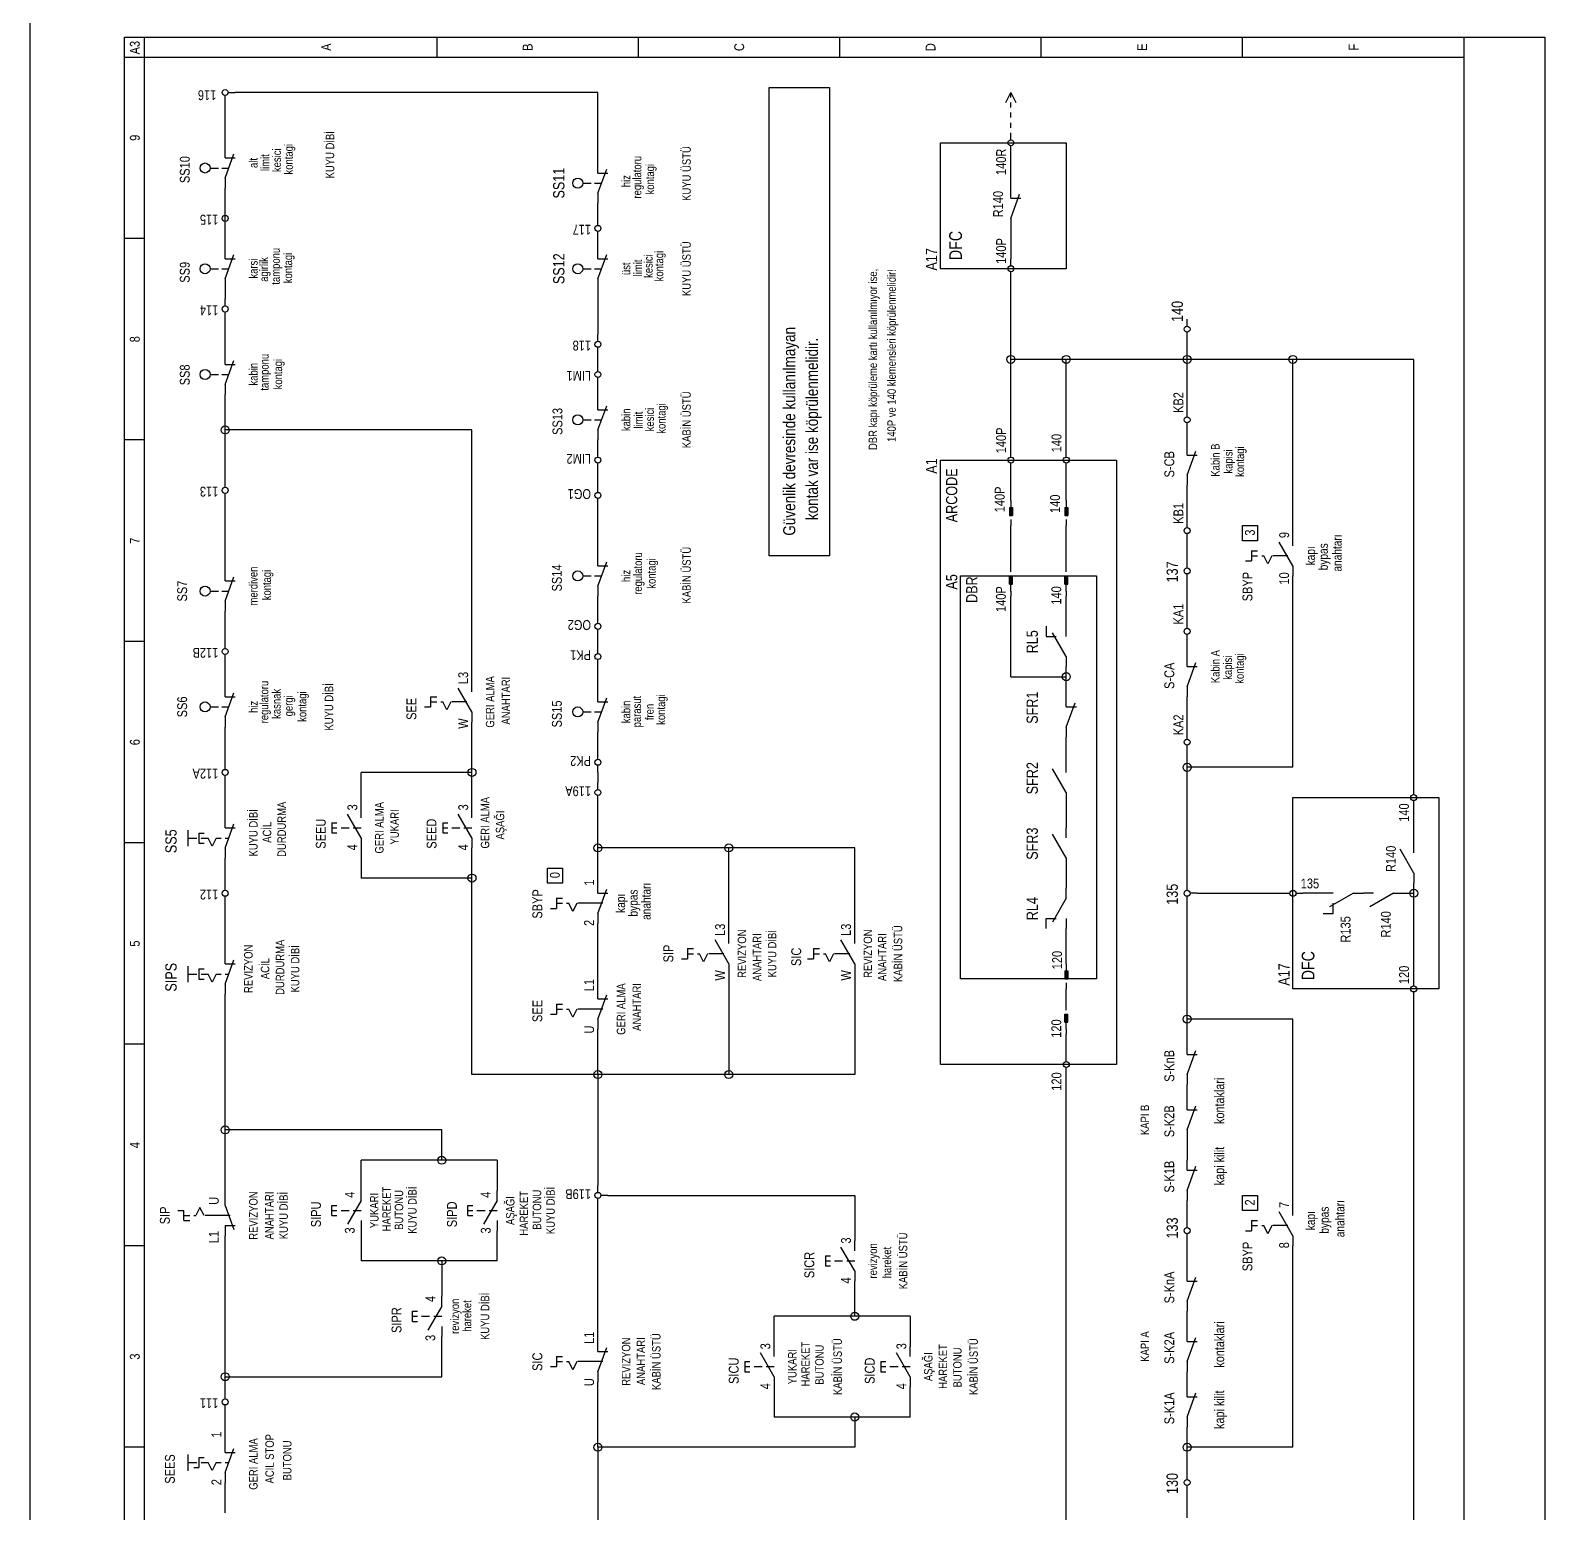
# Model space of a CAD drawing. Header units: centimetres. Extents: x 0 to 12547, y -30 to 2970.
# Drawn here: x 10432 to 11143, y 323 to 1019 of the extents above; entities that cross this region are included whole.
import ezdxf
from ezdxf.enums import TextEntityAlignment as Align

# ---------------------------------------------------------------- set-up
doc = ezdxf.new("R2010")
doc.units = ezdxf.units.CM
for name, color, linetype in [('SCOTT-CERCEVE', 7, 'CONTINUOUS'), ('SCOTT-ELEKTRIK', 3, 'CONTINUOUS'), ('SCOTT-ELEKTRIK-YAZI', 4, 'CONTINUOUS')]:
    doc.layers.add(name, color=color, linetype=linetype)
doc.styles.get("Standard").update_dxf_attribs({"font": 'arial.ttf', "width": 0.8})

msp = doc.modelspace()

# ---------------------------------------------------------------- linework, layer by layer
at = {"layer": 'SCOTT-CERCEVE'}
msp.add_line((10431.7, 0), (10431.7, 2970), dxfattribs=at)
at = {"layer": 'SCOTT-ELEKTRIK'}
for p, q in [((10475.91, 70.2), (10475.91, 1015.95)), ((10475.91, 1015.95), (11142.66, 1015.95)), ((10485.36, 79.66), (10485.36, 1015.95)), ((10622.5, 1015.95), (10622.5, 1006.5)), ((10717.07, 1015.95), (10717.07, 1006.5)), ((10811.65, 1015.95), (10811.65, 1006.5)), ((10906.22, 1006.5), (10906.22, 1015.95)), ((11000.8, 1006.5), (11000.8, 1015.95)), ((11104.83, 70.2), (11104.83, 1015.95)), ((11142.66, 1015.95), (11142.66, 70.2)), ((10475.91, 1006.5), (11104.83, 1006.5)), ((10523.19, 985.22), (10523.19, 988.53)), ((10524.61, 989.94), (10527.92, 989.94)), ((10698.16, 989.94), (10527.92, 989.94)), ((10698.16, 956.84), (10698.16, 989.94)), ((10778.55, 772.42), (10778.55, 992.31)), ((10778.55, 992.31), (10806.92, 992.31)), ((10806.92, 992.31), (10806.92, 772.42)), ((10889.67, 985.22), (10892.04, 989.94)), ((10892.04, 987.58), (10892.04, 989.94)), ((10892.04, 989.94), (10894.4, 985.22)), ((10523.19, 963.94), (10523.19, 985.22)), ((10892.04, 982.85), (10892.04, 985.22)), ((10892.04, 978.12), (10892.04, 980.49)), ((10892.04, 973.39), (10892.04, 975.76)), ((10892.04, 967.72), (10892.04, 971.03)), ((10523.19, 959.21), (10523.19, 963.94)), ((10523.19, 949.75), (10527.33, 961.1)), ((10858.94, 907.19), (10858.94, 966.3)), ((10858.94, 966.3), (10918.05, 966.3)), ((10892.04, 961.57), (10892.04, 964.88)), ((10892.04, 945.02), (10892.04, 961.57)), ((10918.05, 966.3), (10918.05, 907.19)), ((10516.1, 954.48), (10519.99, 954.48)), ((10521.68, 954.48), (10524.92, 954.48)), ((10523.19, 959.21), (10527.92, 959.21)), ((10698.16, 952.11), (10698.16, 956.84)), ((10698.16, 942.66), (10702.29, 954.01)), ((10523.19, 949.75), (10523.19, 945.02)), ((10691.07, 947.39), (10694.96, 947.39)), ((10696.65, 947.39), (10699.88, 947.39)), ((10698.16, 952.11), (10702.89, 952.11)), ((10523.19, 935.56), (10523.19, 945.02)), ((10698.16, 942.66), (10698.16, 937.93)), ((10892.04, 940.29), (10892.04, 945.02)), ((10892.04, 930.84), (10896.17, 942.18)), ((10892.04, 940.29), (10896.77, 940.29)), ((10523.19, 932.25), (10523.19, 935.56)), ((10523.19, 926.11), (10523.19, 933.2)), ((10698.16, 930.84), (10698.16, 937.93)), ((10523.19, 926.11), (10523.19, 929.42)), ((10523.19, 916.65), (10523.19, 926.11)), ((10698.16, 927.52), (10698.16, 930.84)), ((10698.16, 921.38), (10698.16, 924.69)), ((10892.04, 930.84), (10892.04, 926.11)), ((10892.04, 926.11), (10892.04, 911.92)), ((10485.36, 921.38), (10475.91, 921.38)), ((10698.16, 916.65), (10698.16, 921.38)), ((10523.19, 911.92), (10523.19, 916.65)), ((10523.19, 902.46), (10527.33, 913.81)), ((10523.19, 911.92), (10527.92, 911.92)), ((10698.16, 911.92), (10698.16, 916.65)), ((10698.16, 902.46), (10702.29, 913.81)), ((10698.16, 911.92), (10702.89, 911.92)), ((10892.04, 908.61), (10892.04, 911.92)), ((10516.1, 907.19), (10519.99, 907.19)), ((10521.68, 907.19), (10524.92, 907.19)), ((10691.07, 907.19), (10694.96, 907.19)), ((10696.65, 907.19), (10699.88, 907.19)), ((10918.05, 907.19), (10858.94, 907.19)), ((10892.04, 902.46), (10892.04, 905.77)), ((10523.19, 902.46), (10523.19, 897.73)), ((10523.19, 897.73), (10523.19, 893)), ((10698.16, 902.46), (10698.16, 897.73)), ((10698.16, 897.73), (10698.16, 876.45)), ((10892.04, 864.63), (10892.04, 902.46)), ((10523.19, 889.69), (10523.19, 893)), ((10523.19, 883.55), (10523.19, 886.86)), ((10523.19, 867), (10523.19, 883.55)), ((10523.19, 867), (10523.19, 883.55)), ((10974.79, 880.24), (10974.79, 883.55)), ((10698.16, 873.14), (10698.16, 876.45)), ((10974.79, 874.09), (10974.79, 877.4)), ((10698.16, 867), (10698.16, 870.31)), ((10974.79, 864.63), (10974.79, 874.09)), ((10523.19, 862.27), (10523.19, 867)), ((10523.19, 852.81), (10527.33, 864.16)), ((10523.19, 862.27), (10527.92, 862.27)), ((10698.16, 862.27), (10698.16, 867)), ((10698.16, 858.96), (10698.16, 862.27)), ((10892.04, 822.07), (10892.04, 864.63)), ((10918.05, 864.63), (10892.04, 864.63)), ((10918.05, 822.07), (10918.05, 864.63)), ((10974.79, 864.63), (10918.05, 864.63)), ((10974.79, 840.99), (10974.79, 864.63)), ((11024.44, 864.63), (10974.79, 864.63)), ((11024.44, 781.88), (11024.44, 864.63)), ((11081.19, 864.63), (11024.44, 864.63)), ((11081.19, 663.66), (11081.19, 864.63)), ((10516.1, 857.54), (10519.99, 857.54)), ((10521.68, 857.54), (10524.92, 857.54)), ((10698.16, 852.81), (10698.16, 856.12)), ((10523.19, 852.81), (10523.19, 848.08)), ((10523.19, 831.53), (10523.19, 848.08)), ((10698.16, 845.72), (10698.16, 852.81)), ((10698.16, 840.99), (10698.16, 845.72)), ((10698.16, 831.53), (10702.29, 842.88)), ((10698.16, 840.99), (10702.89, 840.99)), ((10974.79, 837.68), (10974.79, 840.99)), ((10691.07, 836.26), (10694.96, 836.26)), ((10696.65, 836.26), (10699.88, 836.26)), ((10974.79, 831.53), (10974.79, 834.84)), ((10485.36, 826.8), (10475.91, 826.8)), ((10639.05, 831.53), (10523.19, 831.53)), ((10523.19, 807.89), (10523.19, 831.53)), ((10639.05, 713.31), (10639.05, 831.53)), ((10698.16, 831.53), (10698.16, 826.8)), ((10698.16, 822.07), (10698.16, 826.8)), ((10974.79, 824.44), (10974.79, 831.53)), ((10698.16, 818.76), (10698.16, 822.07)), ((10892.04, 818.76), (10892.04, 822.07)), ((10918.05, 818.76), (10918.05, 822.07)), ((10974.79, 819.71), (10974.79, 824.44)), ((10974.79, 810.25), (10978.92, 821.6)), ((10974.79, 819.71), (10979.52, 819.71)), ((10698.16, 812.62), (10698.16, 815.93)), ((10698.16, 805.52), (10698.16, 812.62)), ((10858.94, 533.62), (10858.94, 817.34)), ((10858.94, 817.34), (10941.69, 817.34)), ((10892.04, 812.62), (10892.04, 815.93)), ((10892.04, 800.79), (10892.04, 812.62)), ((10918.05, 812.62), (10918.05, 815.93)), ((10918.05, 800.79), (10918.05, 812.62)), ((10941.69, 817.34), (10941.69, 533.62)), ((10523.19, 804.58), (10523.19, 807.89)), ((10698.16, 802.21), (10698.16, 805.52)), ((10974.79, 810.25), (10974.79, 805.52)), ((10974.79, 788.97), (10974.79, 805.52)), ((10523.19, 798.43), (10523.19, 801.74)), ((10523.19, 765.33), (10523.19, 798.43)), ((10698.16, 796.07), (10698.16, 799.38)), ((10892.04, 798.43), (10892.04, 800.79)), ((10892.04, 798.43), (10892.04, 791.34)), ((10918.05, 798.43), (10918.05, 800.79)), ((10918.05, 798.43), (10918.05, 791.34)), ((10698.16, 772.42), (10698.16, 796.07)), ((10891.33, 795.12), (10891.33, 791.34)), ((10891.33, 795.12), (10892.75, 795.12)), ((10891.33, 791.34), (10892.75, 791.34)), ((10891.57, 795.12), (10891.57, 791.34)), ((10891.8, 795.12), (10891.8, 791.34)), ((10892.04, 789.44), (10892.04, 786.61)), ((10892.28, 795.12), (10892.28, 791.34)), ((10892.51, 795.12), (10892.51, 791.34)), ((10892.75, 795.12), (10892.75, 791.34)), ((10917.34, 795.12), (10917.34, 791.34)), ((10917.34, 795.12), (10918.76, 795.12)), ((10917.34, 791.34), (10918.76, 791.34)), ((10917.57, 795.12), (10917.57, 791.34)), ((10917.81, 795.12), (10917.81, 791.34)), ((10918.05, 789.44), (10918.05, 786.61)), ((10918.28, 795.12), (10918.28, 791.34)), ((10918.52, 795.12), (10918.52, 791.34)), ((10918.76, 795.12), (10918.76, 791.34)), ((10892.04, 767.69), (10892.04, 786.61)), ((10918.05, 767.69), (10918.05, 786.61)), ((10974.79, 785.66), (10974.79, 788.97)), ((10974.79, 779.51), (10974.79, 782.82)), ((11000.8, 779.51), (11000.8, 786.61)), ((11000.8, 786.61), (11007.89, 786.61)), ((11007.89, 786.61), (11007.89, 779.51)), ((10974.79, 770.06), (10974.79, 779.51)), ((11007.89, 779.51), (11000.8, 779.51)), ((11024.44, 767.69), (11017.98, 778.88)), ((11024.44, 777.15), (11024.44, 781.88)), ((10698.16, 767.69), (10698.16, 772.42)), ((10698.16, 758.23), (10702.29, 769.58)), ((10806.92, 772.42), (10778.55, 772.42)), ((10974.79, 766.75), (10974.79, 770.06)), ((11002.22, 770.06), (11005.06, 770.06)), ((11005.06, 774.79), (11007.89, 774.79)), ((11005.06, 774.79), (11005.06, 770.06)), ((11005.06, 772.42), (11007.89, 772.42)), ((11009.79, 772.42), (11010.73, 772.42)), ((11012.62, 768.64), (11010.73, 772.42)), ((11014.51, 772.42), (11012.62, 768.64)), ((11022.08, 772.42), (11014.99, 772.42)), ((10523.19, 760.6), (10523.19, 765.33)), ((10523.19, 751.14), (10527.33, 762.49)), ((10691.07, 762.96), (10694.96, 762.96)), ((10696.65, 762.96), (10699.88, 762.96)), ((10698.16, 767.69), (10702.89, 767.69)), ((10868.39, 573.81), (10868.39, 762.96)), ((10868.39, 762.96), (10932.23, 762.96)), ((10891.33, 762.96), (10892.75, 762.96)), ((10891.33, 759.18), (10891.33, 762.96)), ((10891.57, 759.18), (10891.57, 762.96)), ((10891.8, 759.18), (10891.8, 762.96)), ((10892.04, 764.86), (10892.04, 767.69)), ((10892.04, 755.87), (10892.04, 762.96)), ((10892.28, 759.18), (10892.28, 762.96)), ((10892.51, 759.18), (10892.51, 762.96)), ((10892.75, 759.18), (10892.75, 762.96)), ((10917.34, 762.96), (10918.76, 762.96)), ((10917.34, 759.18), (10917.34, 762.96)), ((10917.57, 759.18), (10917.57, 762.96)), ((10917.81, 759.18), (10917.81, 762.96)), ((10918.05, 764.86), (10918.05, 767.69)), ((10918.05, 755.87), (10918.05, 762.96)), ((10918.28, 759.18), (10918.28, 762.96)), ((10918.52, 759.18), (10918.52, 762.96)), ((10918.76, 759.18), (10918.76, 762.96)), ((10932.23, 762.96), (10932.23, 573.81)), ((10974.79, 760.6), (10974.79, 763.91)), ((11024.44, 767.69), (11024.44, 762.96)), ((11024.44, 673.12), (11024.44, 762.96)), ((10516.1, 755.87), (10519.99, 755.87)), ((10521.68, 755.87), (10524.92, 755.87)), ((10523.19, 760.6), (10527.92, 760.6)), ((10698.16, 758.23), (10698.16, 753.51)), ((10891.33, 759.18), (10892.75, 759.18)), ((10892.04, 755.87), (10892.04, 753.51)), ((10917.34, 759.18), (10918.76, 759.18)), ((10918.05, 755.87), (10918.05, 753.51)), ((10974.79, 741.68), (10974.79, 760.6)), ((10523.19, 751.14), (10523.19, 746.41)), ((10698.16, 744.05), (10698.16, 753.51)), ((10892.04, 715.68), (10892.04, 753.51)), ((10918.05, 739.32), (10918.05, 753.51)), ((10523.19, 732.23), (10523.19, 746.41)), ((10698.16, 740.74), (10698.16, 744.05)), ((10974.79, 738.37), (10974.79, 741.68)), ((10698.16, 734.59), (10698.16, 737.9)), ((10698.16, 729.86), (10698.16, 734.59)), ((10908.59, 739.32), (10908.59, 734.59)), ((10908.59, 734.59), (10913.32, 734.59)), ((10918.05, 725.13), (10911.59, 736.32)), ((10918.05, 734.59), (10918.05, 739.32)), ((10974.79, 732.23), (10974.79, 735.54)), ((10485.36, 732.23), (10475.91, 732.23)), ((10523.19, 728.92), (10523.19, 732.23)), ((10523.19, 722.77), (10523.19, 726.08)), ((10698.16, 726.55), (10698.16, 729.86)), ((10974.79, 725.13), (10974.79, 732.23)), ((10523.19, 710.95), (10523.19, 722.77)), ((10698.16, 720.4), (10698.16, 723.71)), ((10698.16, 708.58), (10698.16, 720.4)), ((10918.05, 725.13), (10918.05, 720.4)), ((10918.05, 715.68), (10918.05, 720.4)), ((10974.79, 720.4), (10974.79, 725.13)), ((10974.79, 710.95), (10978.92, 722.3)), ((10974.79, 720.4), (10979.52, 720.4)), ((10639.05, 708.58), (10639.05, 713.31)), ((10892.04, 715.68), (10918.05, 715.68)), ((10918.05, 706.22), (10918.05, 715.68)), ((10523.19, 706.22), (10523.19, 710.95)), ((10523.19, 696.76), (10527.33, 708.11)), ((10523.19, 706.22), (10527.92, 706.22)), ((10619.66, 706.22), (10622.5, 706.22)), ((10619.66, 706.22), (10619.66, 701.49)), ((10619.66, 703.85), (10622.5, 703.85)), ((10624.39, 703.85), (10625.34, 703.85)), ((10627.23, 700.07), (10625.34, 703.85)), ((10629.12, 703.85), (10627.23, 700.07)), ((10636.68, 703.85), (10629.59, 703.85)), ((10639.05, 699.13), (10632.59, 710.31)), ((10698.16, 703.85), (10698.16, 708.58)), ((10698.16, 694.4), (10702.29, 705.75)), ((10698.16, 703.85), (10702.89, 703.85)), ((10918.05, 701.49), (10918.05, 706.22)), ((10974.79, 710.95), (10974.79, 706.22)), ((10974.79, 689.67), (10974.79, 706.22)), ((10516.1, 701.49), (10519.99, 701.49)), ((10521.68, 701.49), (10524.92, 701.49)), ((10523.19, 696.76), (10523.19, 692.03)), ((10616.82, 701.49), (10619.66, 701.49)), ((10639.05, 699.13), (10639.05, 694.4)), ((10691.07, 699.13), (10694.96, 699.13)), ((10696.65, 699.13), (10699.88, 699.13)), ((10918.05, 692.03), (10922.18, 703.38)), ((10918.05, 701.49), (10922.78, 701.49)), ((10523.19, 675.48), (10523.19, 692.03)), ((10639.05, 670.75), (10639.05, 694.4)), ((10698.16, 694.4), (10698.16, 689.67)), ((10698.16, 680.21), (10698.16, 689.67)), ((10918.05, 692.03), (10918.05, 687.3)), ((10974.79, 686.36), (10974.79, 689.67)), ((10918.05, 675.48), (10918.05, 687.3)), ((10974.79, 680.21), (10974.79, 683.52)), ((10523.19, 672.17), (10523.19, 675.48)), ((10698.16, 676.9), (10698.16, 680.21)), ((10918.05, 670.75), (10918.05, 675.48)), ((10974.79, 673.12), (10974.79, 680.21)), ((10523.19, 666.02), (10523.19, 669.33)), ((10587.03, 654.2), (10587.03, 670.75)), ((10639.05, 670.75), (10587.03, 670.75)), ((10639.05, 654.2), (10639.05, 670.75)), ((10698.16, 670.75), (10698.16, 674.06)), ((10698.16, 670.75), (10698.16, 666.02)), ((10918.05, 661.3), (10911.59, 672.48)), ((11024.44, 673.12), (10974.79, 673.12)), ((10974.79, 618.74), (10974.79, 673.12)), ((10523.19, 649.38), (10523.19, 666.02)), ((10698.16, 662.71), (10698.16, 666.02)), ((10918.05, 661.3), (10918.05, 656.57)), ((11081.19, 660.35), (11081.19, 663.66)), ((10587.03, 649.47), (10587.03, 654.2)), ((10639.05, 649.47), (10639.05, 654.2)), ((10698.16, 656.57), (10698.16, 659.88)), ((10698.16, 635.29), (10698.16, 656.57)), ((10918.05, 656.57), (10918.05, 644.74)), ((11024.44, 569.08), (11024.44, 658.93)), ((11024.44, 658.93), (11093.01, 658.93)), ((11081.19, 654.2), (11081.19, 657.51)), ((11081.19, 637.65), (11081.19, 654.2)), ((11093.01, 658.93), (11093.01, 569.08)), ((10523.19, 644.65), (10523.19, 649.38)), ((10573.32, 647.11), (10575.68, 647.11)), ((10573.32, 647.11), (10573.32, 642.38)), ((10587.03, 640.02), (10580.57, 651.2)), ((10625.34, 647.11), (10627.7, 647.11)), ((10625.34, 647.11), (10625.34, 642.38)), ((10639.05, 640.02), (10632.59, 651.2)), ((10505.78, 636.06), (10505.78, 643.62)), ((10505.79, 639.92), (10509.95, 639.92)), ((10510.9, 642.29), (10513.26, 642.29)), ((10510.9, 642.29), (10510.9, 637.56)), ((10511.85, 639.92), (10515.16, 639.92)), ((10517.05, 636.14), (10515.16, 639.92)), ((10518.94, 639.92), (10517.05, 636.14)), ((10518.94, 639.92), (10521.3, 639.92)), ((10523.19, 635.19), (10527.33, 646.54)), ((10523.19, 644.65), (10527.92, 644.65)), ((10523.19, 639.92), (10524.9, 639.92)), ((10573.32, 644.74), (10575.68, 644.74)), ((10573.32, 642.38), (10575.68, 642.38)), ((10577.58, 644.74), (10581.36, 644.74)), ((10583.25, 644.74), (10587.03, 644.74)), ((10587.03, 640.02), (10587.03, 635.29)), ((10625.34, 644.74), (10627.7, 644.74)), ((10625.34, 642.38), (10627.7, 642.38)), ((10629.59, 644.74), (10633.37, 644.74)), ((10635.27, 644.74), (10639.05, 644.74)), ((10639.05, 640.02), (10639.05, 635.29)), ((10918.05, 630.56), (10911.59, 641.75)), ((10918.05, 640.02), (10918.05, 644.74)), ((10485.36, 637.65), (10475.91, 637.65)), ((10510.9, 637.56), (10513.26, 637.56)), ((10523.19, 635.19), (10523.19, 630.46)), ((10587.03, 635.29), (10587.03, 621.1)), ((10639.05, 621.1), (10639.05, 635.29)), ((10698.16, 618.74), (10698.16, 635.29)), ((10759.63, 635.29), (10698.16, 635.29)), ((10818.74, 635.29), (10759.63, 635.29)), ((10759.63, 595.09), (10759.63, 635.29)), ((10818.74, 595.09), (10818.74, 635.29)), ((11081.19, 623.46), (11074.73, 634.65)), ((11081.19, 632.92), (11081.19, 637.65)), ((10523.19, 618.74), (10523.19, 630.46)), ((10674.52, 618.74), (10674.52, 625.83)), ((10674.52, 625.83), (10681.61, 625.83)), ((10681.61, 625.83), (10681.61, 618.74)), ((10918.05, 630.56), (10918.05, 625.83)), ((10918.05, 625.83), (10918.05, 616.37)), ((10523.19, 615.43), (10523.19, 618.74)), ((10639.05, 621.1), (10587.03, 621.1)), ((10639.05, 528.89), (10639.05, 621.1)), ((10681.61, 618.74), (10674.52, 618.74)), ((10698.16, 614.01), (10698.16, 618.74)), ((10974.79, 615.43), (10974.79, 618.74)), ((11081.19, 623.46), (11081.19, 618.74)), ((11081.19, 614.01), (11081.19, 618.74)), ((10523.19, 609.28), (10523.19, 612.59)), ((10678.77, 611.64), (10681.61, 611.64)), ((10678.77, 611.64), (10678.77, 606.91)), ((10698.16, 604.55), (10702.29, 615.9)), ((10698.16, 614.01), (10702.89, 614.01)), ((10918.05, 611.64), (10911.59, 600.45)), ((10918.05, 611.64), (10918.05, 616.37)), ((10974.79, 609.28), (10974.79, 612.59)), ((10979.52, 614.01), (10976.21, 614.01)), ((10979.52, 614.01), (11019.72, 614.01)), ((11019.72, 614.01), (11023.03, 614.01)), ((11025.86, 614.01), (11029.17, 614.01)), ((11038.63, 614.01), (11029.17, 614.01)), ((11043.36, 614.01), (11038.63, 614.01)), ((11052.82, 614.01), (11041.63, 607.55)), ((11052.82, 614.01), (11057.55, 614.01)), ((11062.27, 614.01), (11057.55, 614.01)), ((11071.73, 614.01), (11060.54, 607.55)), ((11071.73, 614.01), (11076.46, 614.01)), ((11076.46, 614.01), (11081.19, 614.01)), ((11081.19, 573.81), (11081.19, 614.01)), ((10523.19, 585.54), (10523.19, 609.28)), ((10675.93, 606.91), (10678.77, 606.91)), ((10678.77, 609.28), (10681.61, 609.28)), ((10683.5, 609.28), (10684.45, 609.28)), ((10686.34, 605.5), (10684.45, 609.28)), ((10688.23, 609.28), (10686.34, 605.5)), ((10700.52, 609.28), (10688.7, 609.28)), ((10698.16, 604.55), (10698.16, 599.82)), ((10974.79, 554.9), (10974.79, 609.28)), ((11038.63, 604.55), (11043.36, 604.55)), ((11043.36, 604.55), (11043.36, 609.28)), ((10698.16, 569.08), (10698.16, 599.82)), ((10908.59, 597.46), (10908.59, 602.19)), ((10908.59, 602.19), (10913.32, 602.19)), ((10918.05, 602.19), (10918.05, 597.46)), ((10918.05, 583.27), (10918.05, 597.46)), ((10759.63, 580.91), (10753.17, 592.09)), ((10759.63, 590.36), (10759.63, 595.09)), ((10818.74, 580.91), (10812.28, 592.09)), ((10818.74, 590.36), (10818.74, 595.09)), ((10523.19, 580.81), (10523.19, 585.54)), ((10737.41, 583.27), (10740.25, 583.27)), ((10740.25, 588), (10743.08, 588)), ((10740.25, 588), (10740.25, 583.27)), ((10740.25, 585.63), (10743.08, 585.63)), ((10744.97, 585.63), (10745.92, 585.63)), ((10747.81, 581.85), (10745.92, 585.63)), ((10749.7, 585.63), (10747.81, 581.85)), ((10757.27, 585.63), (10750.18, 585.63)), ((10796.52, 583.27), (10799.35, 583.27)), ((10799.35, 588), (10802.19, 588)), ((10799.35, 588), (10799.35, 583.27)), ((10799.35, 585.63), (10802.19, 585.63)), ((10804.08, 585.63), (10805.03, 585.63)), ((10806.92, 581.85), (10805.03, 585.63)), ((10808.81, 585.63), (10806.92, 581.85)), ((10816.38, 585.63), (10809.29, 585.63)), ((10918.05, 580.91), (10918.05, 583.27)), ((10505.78, 572.22), (10505.78, 579.79)), ((10505.79, 576.08), (10509.95, 576.08)), ((10510.9, 578.45), (10513.26, 578.45)), ((10510.9, 578.45), (10510.9, 573.72)), ((10511.85, 576.08), (10515.16, 576.08)), ((10517.05, 572.3), (10515.16, 576.08)), ((10518.94, 576.08), (10517.05, 572.3)), ((10518.94, 576.08), (10521.3, 576.08)), ((10523.19, 571.35), (10527.33, 582.7)), ((10523.19, 580.81), (10527.92, 580.81)), ((10523.19, 576.08), (10524.9, 576.08)), ((10759.63, 580.91), (10759.63, 576.18)), ((10759.63, 576.18), (10759.63, 528.89)), ((10818.74, 580.91), (10818.74, 576.18)), ((10818.74, 576.18), (10818.74, 528.89)), ((10917.34, 577.6), (10917.34, 573.81)), ((10917.34, 577.6), (10918.76, 577.6)), ((10917.57, 577.6), (10917.57, 573.81)), ((10917.81, 577.6), (10917.81, 573.81)), ((10918.05, 580.91), (10918.05, 573.81)), ((10918.28, 577.6), (10918.28, 573.81)), ((10918.52, 577.6), (10918.52, 573.81)), ((10918.76, 577.6), (10918.76, 573.81)), ((10510.9, 573.72), (10513.26, 573.72)), ((10523.19, 571.35), (10523.19, 566.63)), ((10698.16, 564.36), (10698.16, 569.08)), ((10932.23, 573.81), (10868.39, 573.81)), ((10917.34, 573.81), (10918.76, 573.81)), ((10918.05, 571.92), (10918.05, 569.08)), ((10918.05, 561.99), (10918.05, 569.08)), ((11093.01, 569.08), (11024.44, 569.08)), ((11081.19, 570.5), (11081.19, 573.81)), ((10523.19, 502.88), (10523.19, 566.63)), ((10678.77, 561.99), (10681.61, 561.99)), ((10678.77, 561.99), (10678.77, 557.26)), ((10698.16, 554.9), (10702.29, 566.25)), ((10698.16, 564.36), (10702.89, 564.36)), ((10918.05, 559.15), (10918.05, 561.99)), ((11081.19, 564.36), (11081.19, 567.67)), ((11081.19, 117.49), (11081.19, 564.36)), ((10675.93, 557.26), (10678.77, 557.26)), ((10678.77, 559.63), (10681.61, 559.63)), ((10683.5, 559.63), (10684.45, 559.63)), ((10686.34, 555.84), (10684.45, 559.63)), ((10688.23, 559.63), (10686.34, 555.84)), ((10700.52, 559.63), (10688.7, 559.63)), ((10698.16, 554.9), (10698.16, 550.17)), ((10917.34, 557.26), (10918.76, 557.26)), ((10917.34, 553.48), (10917.34, 557.26)), ((10917.57, 553.48), (10917.57, 557.26)), ((10917.81, 553.48), (10917.81, 557.26)), ((10918.05, 550.17), (10918.05, 557.26)), ((10918.28, 553.48), (10918.28, 557.26)), ((10918.52, 553.48), (10918.52, 557.26)), ((10918.76, 553.48), (10918.76, 557.26)), ((11024.44, 554.9), (10974.79, 554.9)), ((10974.79, 543.08), (10974.79, 554.9)), ((11024.44, 467.42), (11024.44, 554.9)), ((10698.16, 528.89), (10698.16, 550.17)), ((10698.16, 528.89), (10698.16, 550.17)), ((10698.16, 528.89), (10698.16, 550.17)), ((10917.34, 553.48), (10918.76, 553.48)), ((10918.05, 550.17), (10918.05, 547.8)), ((10918.05, 538.35), (10918.05, 547.8)), ((10485.36, 543.08), (10475.91, 543.08)), ((10974.79, 538.35), (10974.79, 543.08)), ((10941.69, 533.62), (10858.94, 533.62)), ((10918.05, 535.04), (10918.05, 538.35)), ((10974.79, 528.89), (10978.92, 540.24)), ((10974.79, 538.35), (10979.52, 538.35)), ((10698.16, 528.89), (10639.05, 528.89)), ((10759.63, 528.89), (10698.16, 528.89)), ((10698.16, 528.89), (10698.16, 476.87)), ((10818.74, 528.89), (10759.63, 528.89)), ((10918.05, 528.89), (10918.05, 532.2)), ((10918.05, 117.49), (10918.05, 528.89)), ((10974.79, 528.89), (10974.79, 524.16)), ((10974.79, 517.07), (10974.79, 524.16)), ((10974.79, 512.34), (10974.79, 517.07)), ((10974.79, 502.88), (10978.92, 514.23)), ((10974.79, 512.34), (10979.52, 512.34)), ((10624.86, 502.88), (10523.19, 502.88)), ((10523.19, 472.14), (10523.19, 502.88)), ((10624.86, 488.69), (10624.86, 502.88)), ((10974.79, 502.88), (10974.79, 498.15)), ((10974.79, 498.15), (10974.79, 488.69)), ((10587.03, 474.51), (10587.03, 488.69)), ((10624.86, 488.69), (10587.03, 488.69)), ((10650.87, 488.69), (10624.86, 488.69)), ((10650.87, 488.69), (10650.87, 474.51)), ((10974.79, 483.97), (10974.79, 488.69)), ((10974.79, 474.51), (10978.92, 485.86)), ((10974.79, 483.97), (10979.52, 483.97)), ((10698.16, 473.56), (10698.16, 476.87)), ((10523.19, 467.42), (10523.19, 472.14)), ((10587.03, 469.78), (10580.57, 458.59)), ((10587.03, 469.78), (10587.03, 474.51)), ((10650.87, 469.78), (10644.41, 458.59)), ((10650.87, 469.78), (10650.87, 474.51)), ((10698.16, 467.42), (10698.16, 470.73)), ((10702.89, 472.14), (10699.58, 472.14)), ((10702.89, 472.14), (10818.74, 472.14)), ((10818.74, 472.14), (10818.74, 450.86)), ((10974.79, 474.51), (10974.79, 469.78)), ((10974.79, 460.32), (10974.79, 469.78)), ((11000.8, 465.05), (11000.8, 472.14)), ((11000.8, 472.14), (11007.89, 472.14)), ((11007.89, 472.14), (11007.89, 465.05)), ((10500.97, 465.05), (10503.81, 465.05)), ((10503.81, 460.32), (10503.81, 465.05)), ((10503.81, 462.69), (10506.64, 462.69)), ((10508.54, 462.69), (10509.48, 462.69)), ((10511.37, 466.47), (10509.48, 462.69)), ((10513.26, 462.69), (10511.37, 466.47)), ((10525.56, 462.69), (10513.74, 462.69)), ((10523.19, 467.42), (10527.33, 456.07)), ((10573.32, 467.42), (10575.68, 467.42)), ((10573.32, 462.69), (10573.32, 467.42)), ((10573.32, 465.05), (10575.68, 465.05)), ((10573.32, 462.69), (10575.68, 462.69)), ((10577.58, 465.05), (10581.36, 465.05)), ((10583.25, 465.05), (10587.03, 465.05)), ((10637.16, 467.42), (10639.52, 467.42)), ((10637.16, 462.69), (10637.16, 467.42)), ((10637.16, 465.05), (10639.52, 465.05)), ((10637.16, 462.69), (10639.52, 462.69)), ((10641.41, 465.05), (10645.2, 465.05)), ((10647.09, 465.05), (10650.87, 465.05)), ((10698.16, 403.58), (10698.16, 467.42)), ((11007.89, 465.05), (11000.8, 465.05)), ((11024.44, 453.23), (11017.98, 464.42)), ((11024.44, 462.69), (11024.44, 467.42)), ((10503.81, 460.32), (10506.64, 460.32)), ((10523.19, 457.96), (10523.19, 453.23)), ((10523.19, 457.96), (10527.92, 457.96)), ((10587.03, 460.32), (10587.03, 455.59)), ((10587.03, 455.59), (10587.03, 441.41)), ((10650.87, 460.32), (10650.87, 455.59)), ((10650.87, 441.41), (10650.87, 455.59)), ((10974.79, 457.01), (10974.79, 460.32)), ((11002.22, 455.59), (11005.06, 455.59)), ((11005.06, 460.32), (11007.89, 460.32)), ((11005.06, 460.32), (11005.06, 455.59)), ((11005.06, 457.96), (11007.89, 457.96)), ((11009.79, 457.96), (11010.73, 457.96)), ((11012.62, 454.17), (11010.73, 457.96)), ((11014.51, 457.96), (11012.62, 454.17)), ((11022.08, 457.96), (11014.99, 457.96)), ((10485.36, 448.5), (10475.91, 448.5)), ((10523.19, 387.03), (10523.19, 453.23)), ((10818.74, 446.14), (10818.74, 450.86)), ((10974.79, 450.86), (10974.79, 454.17)), ((10974.79, 436.68), (10974.79, 450.86)), ((11024.44, 453.23), (11024.44, 448.5)), ((11024.44, 353.92), (11024.44, 448.5)), ((10624.86, 441.41), (10587.03, 441.41)), ((10624.86, 441.41), (10624.86, 424.86)), ((10650.87, 441.41), (10624.86, 441.41)), ((10805.03, 443.77), (10807.39, 443.77)), ((10805.03, 443.77), (10805.03, 439.04)), ((10805.03, 441.41), (10807.39, 441.41)), ((10809.29, 441.41), (10813.07, 441.41)), ((10818.74, 436.68), (10812.28, 447.87)), ((10814.96, 441.41), (10818.74, 441.41)), ((10805.03, 439.04), (10807.39, 439.04)), ((10818.74, 436.68), (10818.74, 431.95)), ((10974.79, 431.95), (10974.79, 436.68)), ((10974.79, 422.49), (10978.92, 433.84)), ((10818.74, 415.4), (10818.74, 431.95)), ((10974.79, 431.95), (10979.52, 431.95)), ((10624.86, 420.13), (10618.4, 408.94)), ((10624.86, 420.13), (10624.86, 424.86)), ((10974.79, 422.49), (10974.79, 417.76)), ((10611.15, 417.76), (10613.51, 417.76)), ((10611.15, 413.03), (10611.15, 417.76)), ((10611.15, 415.4), (10613.51, 415.4)), ((10611.15, 413.03), (10613.51, 413.03)), ((10615.41, 415.4), (10619.19, 415.4)), ((10621.08, 415.4), (10624.86, 415.4)), ((10780.91, 401.21), (10780.91, 415.4)), ((10818.74, 415.4), (10780.91, 415.4)), ((10844.75, 415.4), (10818.74, 415.4)), ((10844.75, 415.4), (10844.75, 401.21)), ((10974.79, 408.31), (10974.79, 417.76)), ((10624.86, 410.67), (10624.86, 405.94)), ((10624.86, 387.03), (10624.86, 405.94)), ((10974.79, 403.58), (10974.79, 408.31)), ((10974.79, 394.12), (10978.92, 405.47)), ((10698.16, 398.85), (10698.16, 403.58)), ((10698.16, 389.39), (10702.29, 400.74)), ((10698.16, 398.85), (10702.89, 398.85)), ((10780.91, 387.03), (10774.45, 398.21)), ((10780.91, 396.48), (10780.91, 401.21)), ((10844.75, 387.03), (10838.29, 398.21)), ((10844.75, 396.48), (10844.75, 401.21)), ((10974.79, 403.58), (10979.52, 403.58)), ((10675.93, 391.76), (10678.77, 391.76)), ((10678.77, 396.48), (10681.61, 396.48)), ((10678.77, 396.48), (10678.77, 391.76)), ((10678.77, 394.12), (10681.61, 394.12)), ((10683.5, 394.12), (10684.45, 394.12)), ((10686.34, 390.34), (10684.45, 394.12)), ((10688.23, 394.12), (10686.34, 390.34)), ((10700.52, 394.12), (10688.7, 394.12)), ((10767.2, 394.12), (10769.56, 394.12)), ((10767.2, 394.12), (10767.2, 389.39)), ((10767.2, 391.76), (10769.56, 391.76)), ((10771.46, 391.76), (10775.24, 391.76)), ((10777.13, 391.76), (10780.91, 391.76)), ((10831.04, 394.12), (10833.4, 394.12)), ((10831.04, 394.12), (10831.04, 389.39)), ((10831.04, 391.76), (10833.4, 391.76)), ((10835.29, 391.76), (10839.08, 391.76)), ((10840.97, 391.76), (10844.75, 391.76)), ((10974.79, 394.12), (10974.79, 389.39)), ((10523.19, 387.03), (10624.86, 387.03)), ((10523.19, 379.93), (10523.19, 387.03)), ((10523.19, 379.93), (10523.19, 387.03)), ((10698.16, 389.39), (10698.16, 384.66)), ((10698.16, 353.92), (10698.16, 384.66)), ((10767.2, 389.39), (10769.56, 389.39)), ((10780.91, 387.03), (10780.91, 382.3)), ((10831.04, 389.39), (10833.4, 389.39)), ((10844.75, 387.03), (10844.75, 382.3)), ((10974.79, 382.3), (10974.79, 389.39)), ((10523.19, 376.62), (10523.19, 379.93)), ((10523.19, 377.57), (10523.19, 379.93)), ((10780.91, 382.3), (10780.91, 368.11)), ((10844.75, 368.11), (10844.75, 382.3)), ((10974.79, 377.57), (10974.79, 382.3)), ((10974.79, 368.11), (10978.92, 379.46)), ((10974.79, 377.57), (10979.52, 377.57)), ((10523.19, 370.48), (10523.19, 373.79)), ((10523.19, 356.19), (10523.19, 370.48)), ((10818.74, 368.11), (10780.91, 368.11)), ((10818.74, 368.11), (10818.74, 353.92)), ((10844.75, 368.11), (10818.74, 368.11)), ((10974.79, 368.11), (10974.79, 363.38)), ((10974.79, 353.92), (10974.79, 363.38)), ((10523.19, 351.47), (10523.19, 356.19)), ((10485.36, 353.92), (10475.91, 353.92)), ((10505.78, 342.87), (10505.78, 350.44)), ((10510.9, 349.1), (10513.26, 349.1)), ((10510.9, 349.1), (10510.9, 344.37)), ((10523.19, 342.01), (10527.33, 353.36)), ((10523.19, 351.47), (10527.92, 351.47)), ((10818.74, 353.92), (10698.16, 353.92)), ((10698.16, 353.92), (10698.16, 294.72)), ((11024.44, 353.92), (10974.79, 353.92)), ((10974.79, 342.1), (10974.79, 353.92)), ((10505.79, 346.74), (10509.95, 346.74)), ((10508.54, 344.37), (10510.9, 344.37)), ((10511.85, 346.74), (10515.16, 346.74)), ((10517.05, 342.95), (10515.16, 346.74)), ((10518.94, 346.74), (10517.05, 342.95)), ((10518.94, 346.74), (10521.3, 346.74)), ((10523.19, 346.74), (10524.9, 346.74)), ((10523.19, 342.01), (10523.19, 337.28)), ((10974.79, 338.79), (10974.79, 342.1)), ((10523.19, 323.19), (10523.19, 337.28)), ((10974.79, 332.65), (10974.79, 335.96)), ((10974.79, 320.82), (10974.79, 332.65))]:
    msp.add_line(p, q, dxfattribs=at)
for centre, radius in [((10523.19, 989.94), 1.42), ((10892.04, 966.3), 1.42), ((10513.74, 954.48), 2.36), ((10688.7, 947.39), 2.36), ((10523.19, 930.84), 1.42), ((10698.16, 926.11), 1.42), ((10513.74, 907.19), 2.36), ((10688.7, 907.19), 2.36), ((10892.04, 907.19), 1.42), ((10523.19, 888.28), 1.42), ((10974.79, 878.82), 1.42), ((10698.16, 871.73), 1.42), ((10892.04, 864.63), 1.89), ((10918.05, 864.63), 1.89), ((10974.79, 864.63), 1.89), ((11024.44, 864.63), 1.89), ((10513.74, 857.54), 2.36), ((10698.16, 857.54), 1.42), ((10523.19, 831.53), 1.89), ((10688.7, 836.26), 2.36), ((10974.79, 836.26), 1.42), ((10698.16, 817.34), 1.42), ((10892.04, 817.34), 1.42), ((10918.05, 817.34), 1.42), ((10523.19, 803.16), 1.42), ((10698.16, 800.79), 1.42), ((10974.79, 784.24), 1.42), ((10688.7, 762.96), 2.36), ((10974.79, 765.33), 1.42), ((10513.74, 755.87), 2.36), ((10698.16, 739.32), 1.42), ((10974.79, 736.96), 1.42), ((10523.19, 727.5), 1.42), ((10698.16, 725.13), 1.42), ((10918.05, 715.68), 1.89), ((10513.74, 701.49), 2.36), ((10688.7, 699.13), 2.36), ((10974.79, 684.94), 1.42), ((10698.16, 675.48), 1.42), ((10523.19, 670.75), 1.42), ((10639.05, 670.75), 1.89), ((10974.79, 673.12), 1.89), ((10698.16, 661.3), 1.42), ((11081.19, 658.93), 1.42), ((10698.16, 635.29), 1.89), ((10759.63, 635.29), 1.89), ((10639.05, 621.1), 1.89), ((10523.19, 614.01), 1.42), ((10974.79, 614.01), 1.42), ((10974.79, 614.01), 1.42), ((11024.44, 614.01), 1.42), ((11081.19, 614.01), 1.89), ((11081.19, 569.08), 1.42), ((10974.79, 554.9), 1.89), ((10918.05, 533.62), 1.42), ((10698.16, 528.89), 1.89), ((10759.63, 528.89), 1.89), ((10523.19, 502.88), 1.89), ((10624.86, 488.69), 1.89), ((10698.16, 472.14), 1.42), ((10974.79, 455.59), 1.42), ((10624.86, 441.41), 1.89), ((10818.74, 415.4), 1.89), ((10523.19, 387.03), 1.89), ((10523.19, 375.2), 1.42), ((10818.74, 368.11), 1.89), ((10698.16, 353.92), 1.89), ((10974.79, 353.92), 1.89), ((10974.79, 337.37), 1.42)]:
    msp.add_circle(centre, radius, dxfattribs=at)

# ---------------------------------------------------------------- texts
at = {"layer": 'SCOTT-ELEKTRIK-YAZI', "width": 0.8}
for s, height, rotation, p in [('A3', 4.634, 90, (10483.09, 1007.82)), ('116', 4.634, 180, (10519.03, 990.98)), ('115', 4.634, 180, (10519.98, 932.54)), ('117', 4.634, 180, (10694.94, 927.81)), ('DFC', 5.958, 90, (10869.06, 911.26)), ('140P', 4.634, 90, (10889.77, 909.46)), ('A17', 5.296, 90, (10857.42, 906.34)), ('114', 4.634, 180, (10519.98, 889.98)), ('140', 5.296, 90, (10972.81, 882.22)), ('Güvenlik devresinde kullanılmayan', 5.6745, 90, (10790.84, 781.88)), ('118', 4.634, 180, (10694.94, 873.43)), ('kontak var ise köprülenmelidir.', 5.6745, 90, (10801.49, 789.18)), ('LIM1', 4.634, 180, (10694.94, 859.24)), ('KB2', 4.634, 90, (10973, 839.48)), ('140P', 4.634, 90, (10889.77, 820.56)), ('140', 4.634, 90, (10915.78, 821.03)), ('LIM2', 4.634, 180, (10694.94, 820.28)), ('S-CB', 4.634, 90, (10968.74, 809.21)), ('113', 4.634, 180, (10519.98, 804.86)), ('OG1', 4.634, 180, (10694.94, 803.73)), ('KB1', 4.634, 90, (10973, 787.46)), ('9', 4.63, 90, (11022.65, 780.74)), ('DBR', 5.296, 90, (10876.34, 750.29)), ('KA1', 4.634, 90, (10973, 740.17)), ('OG2', 4.634, 180, (10694.94, 742.25)), ('RL5', 5.296, 90, (10904.71, 726.65)), ('112B', 4.634, 180, (10519.98, 729.2)), ('PK1', 4.634, 180, (10694.94, 728.07)), ('S-CA', 4.634, 90, (10968.74, 709.91)), ('L3', 4.634, 90, (10637.25, 712.18)), ('SFR1', 5.296, 90, (10904.71, 693.55)), ('KA2', 4.634, 90, (10973, 688.15)), ('PK2', 4.634, 180, (10694.94, 678.41)), ('112A', 4.634, 180, (10519.98, 672.45)), ('SFR2', 5.296, 90, (10904.71, 660.44)), ('119A', 4.634, 180, (10694.94, 664.23)), ('3', 4.63, 90, (10585.24, 652.88)), ('3', 4.63, 90, (10637.25, 652.88)), ('SFR3', 5.296, 90, (10904.71, 629.71)), ('1', 4.63, 90, (10696.36, 617.6)), ('112', 4.634, 180, (10519.98, 615.71)), ('RL4', 5.296, 90, (10904.71, 601.33)), ('L3', 4.634, 90, (10757.84, 593.96)), ('L3', 4.634, 90, (10816.95, 593.96)), ('DFC', 5.958, 90, (11034.56, 573.15)), ('A17', 5.296, 90, (11022.93, 570.6)), ('120', 4.634, 90, (11078.92, 571.35)), ('L1', 4.634, 90, (10696.36, 567.95)), ('S-KnB', 4.634, 90, (10968.74, 525.48)), ('kontaklari', 4.54, 90, (10992.19, 505.7)), ('S-K2B', 4.634, 90, (10968.74, 499.48)), ('kapi kilit', 4.54, 90, (10992.19, 476.93)), ('S-K1B', 4.634, 90, (10968.74, 473.47)), ('119B', 4.634, 180, (10694.94, 475.08)), ('7', 4.63, 90, (11022.65, 466.28)), ('L1', 4.634, 90, (10520.17, 449.73)), ('3', 4.63, 90, (10584.01, 454.27)), ('3', 4.63, 90, (10647.84, 454.27)), ('133', 5.296, 90, (10970.44, 451.91)), ('3', 4.63, 90, (10816.95, 449.54)), ('S-KnA', 4.634, 90, (10968.74, 421.45)), ('4', 4.63, 90, (10621.84, 422.11)), ('kontaklari', 4.54, 90, (10992.19, 391.3)), ('L1', 4.634, 90, (10696.36, 402.44)), ('S-K2A', 4.634, 90, (10968.74, 393.08)), ('3', 4.63, 90, (10779.12, 399.89)), ('3', 4.63, 90, (10842.95, 399.89)), ('111', 4.634, 180, (10519.98, 376.91)), ('S-K1A', 4.634, 90, (10968.74, 364.71)), ('kapi kilit', 4.54, 90, (10992.19, 362.53)), ('1', 4.63, 90, (10521.4, 358.46)), ('GERI ALMA', 3.972, 90, (10538.42, 333.97)), ('ACIL STOP', 3.972, 90, (10546.03, 336.94)), ('BUTONU', 3.972, 90, (10554.3, 338.38))]:
    msp.add_text(s, height=height, rotation=rotation, dxfattribs=at).set_placement(p)
for s, height, p in [('A', 4.63, (10572.94, 1011.22)), ('B', 4.63, (10667.52, 1011.22)), ('C', 4.63, (10766.82, 1011.22)), ('D', 4.63, (10856.67, 1011.22)), ('E', 4.63, (10955.97, 1011.22)), ('F', 4.63, (11055.28, 1011.22)), ('9', 4.63, (10483.09, 968.67)), ('KUYU DİBİ', 3.972, (10574.38, 960.72)), ('limit', 3.972, (10543.88, 957.02)), ('kesici', 3.972, (10549.41, 958.11)), ('kontagi', 3.972, (10554.93, 958.59)), ('regulatoru', 3.972, (10718.55, 950.15)), ('KUYU ÜSTÜ', 3.972, (10741.76, 951.89)), ('alt', 3.972, (10538.41, 956.84)), ('SS11', 5.296, (10682.46, 947.39)), ('kontagi', 3.972, (10724.55, 949.22)), ('hiz', 3.972, (10713.39, 948.33)), ('KUYU ÜSTÜ', 3.972, (10741.75, 907.19)), ('karsi', 3.972, (10538.41, 907.26)), ('agirlik', 3.972, (10543.32, 906.86)), ('tamponu', 3.972, (10548.84, 908.36)), ('kontagi', 3.972, (10554.62, 907.53)), ('SS12', 5.296, (10682.46, 907.19)), ('üst', 3.972, (10713.39, 907.19)), ('limit', 3.972, (10718.91, 907.58)), ('kesici', 3.972, (10723.85, 908.42)), ('kontagi', 3.972, (10728.86, 908.44)), ('DBR kapı köprüleme kartı kullanılmıyor ise,', 3.9722, (10829.24, 864.63)), ('140P ve 140 klemensleri köprülenmelidir!', 3.9722, (10838.03, 866.45)), ('8', 4.63, (10483.09, 874.09)), ('SS8', 4.634, (10506.55, 857.35)), ('kabin', 3.972, (10538.43, 857.67)), ('tamponu', 3.972, (10543.58, 858.6)), ('kontagi', 3.972, (10549.94, 857.71)), ('KABİN ÜSTÜ', 3.972, (10741.76, 836.26)), ('kabin', 3.972, (10713.39, 836.26)), ('limit', 3.972, (10719.14, 836.11)), ('kesici', 3.972, (10724.45, 836.4)), ('kontagi', 3.972, (10729.91, 836.91)), ('Kabin B', 3.972, (10990.02, 817.34)), ('kapisi', 3.972, (10996.09, 816.69)), ('kontagi', 3.972, (11001.54, 816.64)), ('3', 4.63, (11006.57, 783.3)), ('7', 4.63, (10483.09, 779.51)), ('KABİN ÜSTÜ', 3.972, (10741.77, 763.33)), ('kapı', 4.256, (11034.85, 772.42)), ('bypas', 4.256, (11040.82, 771.96)), ('anahtarı', 4.256, (11047.33, 773.74)), ('SS14', 4.634, (10681.23, 762.02)), ('regulatoru', 3.972, (10718.89, 764.12)), ('kontagi', 3.972, (10725.27, 764.14)), ('137', 5.296, (10970.44, 764.86)), ('merdiven', 3.972, (10538.38, 758.23)), ('kontagi', 3.972, (10544.64, 758.7)), ('hiz', 3.972, (10713.39, 762.96)), ('SS7', 4.634, (10505.32, 755.87)), ('Kabin A', 3.972, (10990.02, 720.4)), ('kapisi', 3.972, (10995.83, 719.9)), ('kontagi', 3.972, (11001.38, 719.5)), ('regulatoru', 3.972, (10543.46, 703.76)), ('KUYU DİBİ', 3.972, (10573.89, 701.49)), ('GERI ALMA', 3.972, (10649.55, 703.85)), ('ANAHTARI', 3.972, (10656.97, 704.42)), ('SS6', 4.634, (10505.32, 701.49)), ('hiz', 3.972, (10538.42, 701.49)), ('kasnak', 3.972, (10549.23, 702.91)), ('gergi', 3.972, (10554.9, 702)), ('kontagi', 3.972, (10561.3, 701.62)), ('SS15', 4.634, (10681.23, 698.18)), ('kabin', 3.972, (10713.39, 699.13)), ('parasut', 3.972, (10718.4, 699.3)), ('kontagi', 3.972, (10729.74, 700.23)), ('fren', 3.972, (10724.38, 699.11)), ('6', 4.63, (10483.09, 684.94)), ('DURDURMA', 3.972, (10551.7, 644.03)), ('GERI ALMA', 3.972, (10597.53, 644.74)), ('GERI ALMA', 3.972, (10647.18, 647.11)), ('KUYU DİBİ', 3.972, (10538.42, 642.38)), ('ACİL', 3.972, (10544.82, 642.63)), ('YUKARI', 3.972, (10604.71, 645.14)), ('AŞAĞI', 3.972, (10654.23, 646.01)), ('SS5', 5.296, (10500.4, 638.41)), ('0', 4.63, (10680.28, 622.52)), ('kapı', 4.256, (10710.93, 609.28)), ('bypas', 4.256, (10716.83, 609.42)), ('anahtarı', 4.256, (10722.93, 610.21)), ('135', 5.296, (10970.44, 613.53)), ('KABİN ÜSTÜ', 3.972, (10841.06, 585.63)), ('5', 4.63, (10483.09, 590.36)), ('DURDURMA', 3.972, (10550.94, 579.25)), ('REVIZYON', 3.972, (10767.77, 585.63)), ('ANAHTARI', 3.972, (10774.86, 584)), ('KUYU DİBİ', 3.972, (10781.95, 585.63)), ('REVIZYON', 3.972, (10826.88, 585.63)), ('ANAHTARI', 3.972, (10833.64, 584.01)), ('REVIZYON', 3.972, (10536.06, 578.54)), ('ACİL', 3.972, (10543.91, 578.63)), ('KUYU DİBİ', 3.972, (10558.02, 578.52)), ('SIPS', 5.296, (10500.4, 574.57)), ('GERI ALMA', 3.972, (10711.02, 559.63)), ('ANAHTARI', 3.972, (10718.4, 560.61)), ('KAPI B', 3.972, (10956.92, 507.61)), ('4', 4.63, (10483.09, 495.79)), ('REVIZYON', 3.972, (10538.41, 462.69)), ('ANAHTARI', 3.972, (10545.88, 462.71)), ('KUYU DİBİ', 3.972, (10552.6, 462.69)), ('YUKARI', 3.972, (10595.17, 465.05)), ('HAREKET', 3.972, (10600.96, 465.76)), ('BUTONU', 3.972, (10606.75, 465.35)), ('KUYU DİBİ', 3.972, (10613.07, 465.22)), ('AŞAĞI', 3.972, (10659, 465.05)), ('HAREKET', 3.972, (10665.39, 463.75)), ('BUTONU', 3.972, (10671.54, 465.45)), ('KUYU DİBİ', 3.972, (10677.92, 465.05)), ('2', 4.63, (11006.57, 468.83)), ('anahtarı', 4.256, (11048.64, 461.25)), ('kapı', 4.256, (11034.85, 460.32)), ('bypas', 4.256, (11041.27, 460.54)), ('revizyon', 3.972, (10829.24, 441.41)), ('hareket', 3.972, (10835.87, 440.63)), ('KABİN ÜSTÜ', 3.972, (10843.43, 441.41)), ('revizyon', 3.972, (10633, 415.4)), ('hareket', 3.972, (10638.74, 415.54)), ('KUYU DİBİ', 3.972, (10647.18, 415.4)), ('KABİN ÜSTÜ', 3.972, (10727.57, 394.12)), ('KAPI A', 3.972, (10956.92, 401.21)), ('REVIZYON', 3.972, (10713.39, 394.12)), ('ANAHTARI', 3.972, (10720.34, 394.33)), ('YUKARI', 3.972, (10791.41, 391.76)), ('HAREKET', 3.972, (10797.61, 392.93)), ('BUTONU', 3.972, (10804.17, 392.69)), ('KABİN ÜSTÜ', 3.972, (10812.69, 391.76)), ('HAREKET', 3.972, (10862.13, 391.83)), ('BUTONU', 3.972, (10868.93, 391.36)), ('KABİN ÜSTÜ', 3.972, (10876.53, 391.76)), ('3', 4.63, (10483.09, 396.48)), ('AŞAĞI', 3.972, (10855.25, 391.76)), ('130', 5.296, (10970.44, 336.9))]:
    msp.add_text(s, height=height, rotation=90, dxfattribs=at).set_placement(p, align=Align.CENTER)
for s, height, p in [('SS10', 4.634, (10506.55, 960.06)), ('140R', 4.634, (10889.77, 963.56)), ('R140', 4.634, (10888.35, 943.7)), ('SS9', 4.634, (10506.55, 910.41)), ('SS13', 4.634, (10681.51, 841.84)), ('A1', 5.296, (10857.42, 818.2)), ('ARCODE', 5.296, (10866.88, 813.47)), ('140P', 4.634, (10889.11, 804.96)), ('140', 4.634, (10915.11, 801.17)), ('A5', 5.296, (10866.88, 763.81)), ('SBYP', 4.634, (11005.43, 764.86)), ('10', 4.634, (11022.65, 764.67)), ('140P', 4.634, (10889.67, 758.14)), ('140', 4.634, (10915.68, 758.14)), ('SEE', 4.634, (10612.95, 705.75)), ('W', 4.63, (10637.25, 696.1)), ('140', 4.634, (11078.92, 656.19)), ('SEEU', 4.634, (10570.39, 649)), ('SEED', 4.634, (10622.4, 649)), ('4', 4.63, (10585.24, 636.99)), ('4', 4.63, (10637.25, 636.99)), ('R140', 4.634, (11072.77, 636.33)), ('SBYP', 4.634, (10672.06, 615.9)), ('R140', 4.634, (11070.41, 605.59)), ('2', 4.63, (10696.36, 601.52)), ('R135', 4.634, (11051.49, 603.23)), ('SIP', 4.634, (10733.53, 589.89)), ('SIC', 4.634, (10793.59, 588.47)), ('120', 4.634, (10916.06, 586.96)), ('W', 4.63, (10757.84, 577.88)), ('W', 4.63, (10816.95, 577.88)), ('SEE', 4.634, (10672.06, 563.88)), ('120', 4.634, (10915.68, 554.8)), ('U', 4.63, (10696.36, 551.87)), ('120', 4.634, (10915.78, 529.93)), ('U', 4.63, (10520.17, 471.48)), ('4', 4.63, (10584.01, 473.85)), ('4', 4.63, (10647.84, 473.85)), ('SIP', 4.634, (10497.19, 466.94)), ('SIPU', 4.634, (10568.12, 469.31)), ('SIPD', 4.634, (10631.96, 469.31)), ('SBYP', 4.634, (11005.43, 450.39)), ('8', 4.63, (11022.65, 450.2)), ('SICR', 4.634, (10799.73, 445.66)), ('4', 4.63, (10816.95, 433.65)), ('SIPR', 4.634, (10605.95, 419.65)), ('3', 4.63, (10621.84, 406.7)), ('SIC', 4.634, (10672.06, 398.38)), ('SICU', 4.634, (10764.27, 396.01)), ('SICD', 4.634, (10828.11, 396.01)), ('U', 4.63, (10696.36, 386.36)), ('4', 4.63, (10779.12, 384)), ('4', 4.63, (10842.95, 384)), ('SEES', 4.634, (10499.55, 350.61)), ('2', 4.63, (10521.4, 338.98))]:
    msp.add_text(s, height=height, rotation=90, dxfattribs=at).set_placement(p, align=Align.RIGHT)
msp.add_text('135', height=4.634, dxfattribs=at).set_placement((11028.13, 616.28))

doc.saveas('drawing.dxf')
